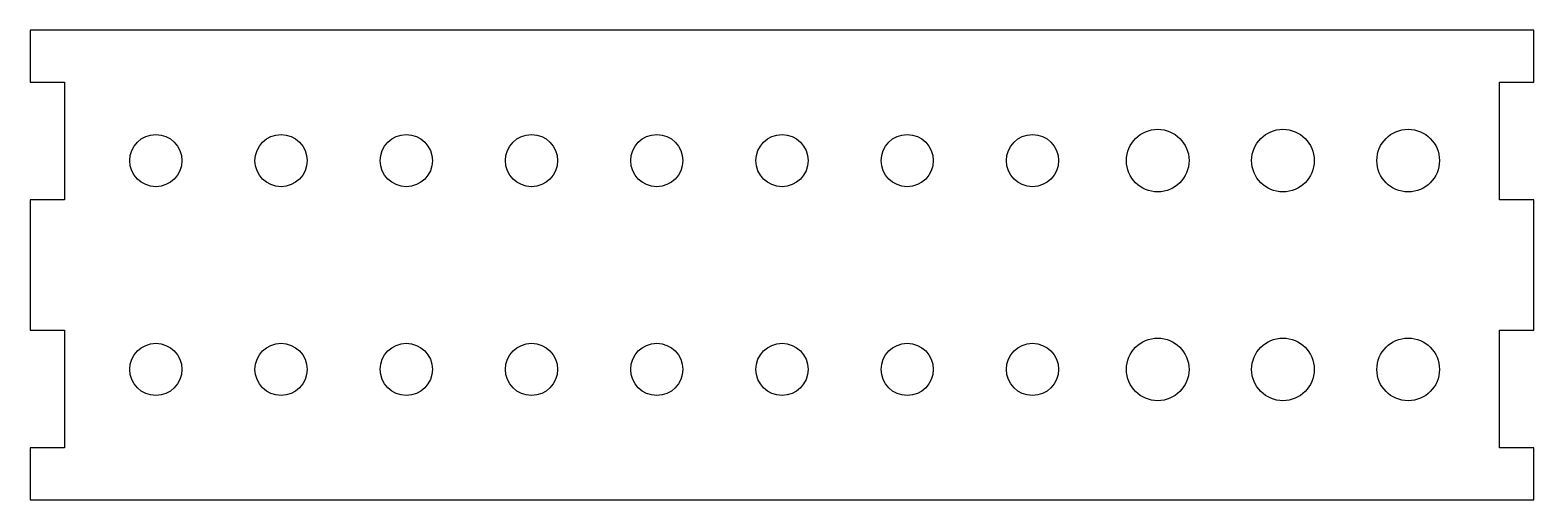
# Model space of a CAD drawing. Header units: millimetres. Extents: x -144 to 144, y -45 to 45.
import ezdxf

# ---------------------------------------------------------------- set-up
doc = ezdxf.new("R2010")
doc.units = ezdxf.units.MM
doc.layers.get('0').update_dxf_attribs({"linetype": 'CONTINUOUS'})

msp = doc.modelspace()

# ---------------------------------------------------------------- linework, layer by layer
msp.add_lwpolyline([(144.1, 45), (-144.1, 45), (-144.1, 35), (-137.5, 35), (-137.5, 12.5), (-144.1, 12.5), (-144.1, -12.5), (-137.5, -12.5), (-137.5, -35), (-144.1, -35), (-144.1, -45), (144.1, -45), (144.1, -35), (137.5, -35), (137.5, -12.5), (144.1, -12.5), (144.1, 12.5), (137.5, 12.5), (137.5, 35), (144.1, 35)], close=True)
for centre, radius in [((72, 20), 6), ((96, 20), 6), ((120, 20), 6), ((-120, 20), 5), ((-96, 20), 5), ((-72, 20), 5), ((-48, 20), 5), ((-24, 20), 5), ((0, 20), 5), ((24, 20), 5), ((48, 20), 5), ((72, -20), 6), ((96, -20), 6), ((120, -20), 6), ((-120, -20), 5), ((-96, -20), 5), ((-72, -20), 5), ((-48, -20), 5), ((-24, -20), 5), ((0, -20), 5), ((24, -20), 5), ((48, -20), 5)]:
    msp.add_circle(centre, radius)

doc.saveas('drawing.dxf')
